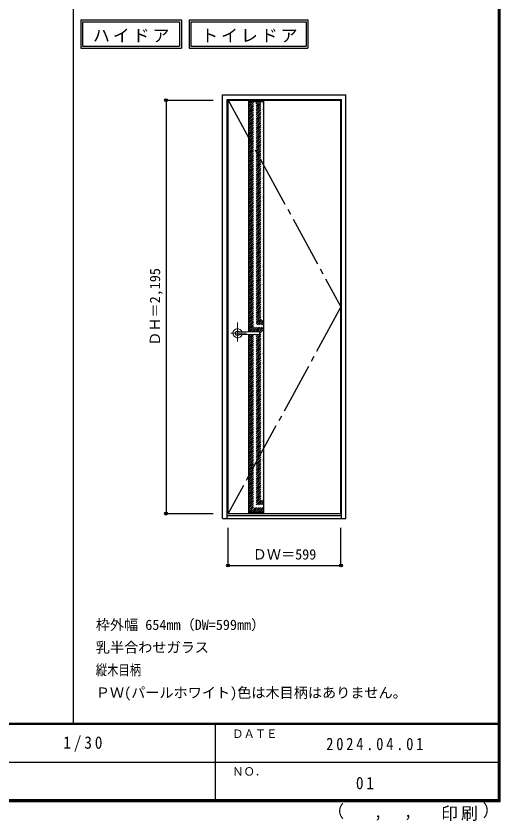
# Model space of a CAD drawing. Units: millimetres, scale not verified. Extents: x -6000 to 5700, y -4307 to 4175.
# Drawn here: x 3133 to 5700, y -4307 to -36 of the extents above; entities that cross this region are included whole.
import ezdxf
from ezdxf.enums import TextEntityAlignment as Align

# ---------------------------------------------------------------- set-up
doc = ezdxf.new("R2010")
doc.units = ezdxf.units.MM
doc.header["$LTSCALE"] = 30
doc.header["$PDMODE"] = 32
doc.header["$PDSIZE"] = 15
for name, pattern in [('CHAIN1', [8, 5, -1, 1, -1]), ('CHAIN2', [12, 9, -1, 1, -1]), ('DASHED1', [1.8, 1.2, -0.6])]:
    doc.linetypes.add(name, pattern=pattern)
for name, color, linetype in [('0-2_扉', 3, 'Continuous'), ('0-3_仕上げ', 3, 'Continuous'), ('0-4_枠', 3, 'Continuous'), ('0-7', 7, 'CHAIN2'), ('0-A_文字', 7, 'Continuous'), ('0-B_寸法', 7, 'Continuous'), ('0-C_ハッチ', 4, 'DASHED1'), ('F-1_枠', 6, 'Continuous'), ('F-A_文字', 7, 'Continuous')]:
    doc.layers.add(name, color=color, linetype=linetype)
doc.layers.add('0-5_レバー', color=7, linetype='Continuous', lineweight=18)
doc.styles.add('ＭＳ ゴシック', font='')
doc.styles.get('ＭＳ ゴシック').set_extended_font_data('MS Gothic')

msp = doc.modelspace()

# ---------------------------------------------------------------- linework, layer by layer
at = {"layer": '0-2_扉'}
for p, q in [((4258, -481.25), (4857, -481.25)), ((4258, -2676.25), (4258, -481.25)), ((4857, -2676.25), (4857, -481.25)), ((4258, -2676.25), (4857, -2676.25))]:
    msp.add_line(p, q, dxfattribs=at)
at = {"layer": '0-3_仕上げ'}
for p, q in [((4368, -1711.75), (4368, -481.25)), ((4448, -2676.25), (4448, -481.25)), ((4368, -2676.25), (4368, -1725.75))]:
    msp.add_line(p, q, dxfattribs=at)
at = {"layer": '0-3_仕上げ', "color": 7}
for p, q in [((4368, -489.25), (4448, -489.25)), ((4368, -2668.25), (4448, -2668.25))]:
    msp.add_line(p, q, dxfattribs=at)
at = {"layer": '0-4_枠'}
for p, q in [((4229, -454.25), (4883, -454.25)), ((4229, -2701.25), (4229, -454.25)), ((4883, -2701.25), (4883, -454.25)), ((4253, -478.25), (4859, -478.25)), ((4253, -2701.25), (4253, -478.25)), ((4859, -2701.25), (4859, -478.25)), ((4253, -2686.25), (4859, -2686.25)), ((4229, -2701.25), (4883, -2701.25))]:
    msp.add_line(p, q, dxfattribs=at)
at = {"layer": '0-5_レバー', "color": 4, "linetype": 'CHAIN1'}
for p, q in [((4308.5, -1662.29), (4308.5, -1762.14)), ((4355.3, -1718.75), (4272.28, -1718.75))]:
    msp.add_line(p, q, dxfattribs=at)
at = {"layer": '0-5_レバー'}
for q in [(4425.5, -1713.26), (4425.5, -1724.25)]:
    msp.add_line((4425.5, -1718.75), q, dxfattribs=at)
for points in [[(4318.46, -1711.76), (4317.69, -1710.97), (4315.72, -1709.6), (4313.48, -1708.59), (4311.04, -1707.96), (4308.5, -1707.75), (4305.96, -1707.96), (4303.53, -1708.59), (4301.28, -1709.6), (4299.31, -1710.97), (4297.69, -1712.64), (4296.49, -1714.54), (4295.75, -1716.6), (4295.5, -1718.75), (4295.75, -1720.9), (4296.49, -1722.96), (4297.69, -1724.86), (4299.31, -1726.53), (4301.28, -1727.9), (4303.53, -1728.91), (4305.96, -1729.54), (4308.5, -1729.75), (4311.04, -1729.54), (4313.48, -1728.91), (4315.72, -1727.9), (4317.69, -1726.53), (4318.46, -1725.74)], [(4424, -1711.75), (4414.27, -1711.75), (4404.09, -1711.75), (4394.49, -1711.75), (4385.5, -1711.75), (4377.09, -1711.75), (4369.28, -1711.75), (4362.46, -1711.75), (4356.16, -1711.75), (4350.4, -1711.75), (4345.15, -1711.75), (4340.36, -1711.75), (4335.71, -1711.75), (4331.5, -1711.75), (4327.75, -1711.75), (4325.75, -1711.75), (4323.9, -1711.75), (4321.89, -1711.76), (4319.48, -1711.76), (4317.99, -1711.76), (4316.45, -1711.76), (4314.93, -1711.76), (4313.83, -1711.76), (4313.37, -1711.76), (4313.37, -1711.77)], [(4313.52, -1725.74), (4313.65, -1725.74), (4314.09, -1725.74), (4314.81, -1725.74), (4315.83, -1725.74), (4317.09, -1725.74), (4318.44, -1725.74), (4321.3, -1725.74), (4324.28, -1725.75), (4327.3, -1725.75), (4330.34, -1725.75), (4333.41, -1725.75), (4336.49, -1725.75), (4340.49, -1725.75), (4344.9, -1725.75), (4349.87, -1725.75), (4355.4, -1725.75), (4361.49, -1725.75), (4368.14, -1725.75), (4375.35, -1725.75), (4383.94, -1725.75), (4393.2, -1725.75), (4403.14, -1725.75), (4413.75, -1725.75), (4424, -1725.75)], [(4424, -1711.75), (4414.92, -1711.75), (4414.52, -1711.75)]]:
    msp.add_lwpolyline(points, dxfattribs=at)
for centre, radius, start, end in [((4308.5, -1718.75), 24.55, 16.59952, 343.36736), ((4424, -1713.25), 1.5, 0.00847, 89.9163), ((4424, -1713.25), 1.5, 360, 90.17419), ((4424, -1724.25), 1.5, 270.16419, 0), ((4424, -1724.25), 1.5, 269.91059, 359.99153)]:
    msp.add_arc(centre, radius, start, end, dxfattribs=at)
at = {"layer": '0-7'}
for p, q in [((4258, -481.25), (4857, -1578.75)), ((4857, -1578.75), (4258, -2676.25))]:
    msp.add_line(p, q, dxfattribs=at)
at = {"layer": '0-A_文字'}
for p, q in [((3476.4, -55.5), (3476.4, -205.5)), ((3486.4, -65.5), (4000.73, -65.5)), ((4000.73, -65.5), (4000.73, -195.5)), ((4050.73, -55.5), (4050.73, -205.5)), ((4060.73, -65.5), (4060.73, -195.5)), ((4060.73, -65.5), (4671.76, -65.5)), ((4671.76, -65.5), (4671.76, -195.5)), ((3476.4, -205.5), (4010.73, -205.5)), ((4050.73, -205.5), (4681.76, -205.5)), ((4060.73, -195.5), (4671.76, -195.5))]:
    msp.add_line(p, q, dxfattribs=at)
for points in [[(3476.4, -55.5), (4010.73, -55.5), (4010.73, -205.5)], [(3486.4, -65.5), (3486.4, -195.5), (4000.73, -195.5)], [(4050.73, -55.5), (4681.76, -55.5), (4681.76, -205.5)]]:
    msp.add_lwpolyline(points, dxfattribs=at)
at = {"layer": '0-B_寸法', "color": 4}
for p, q in [((3929, -481.25), (4179, -481.25)), ((3929, -481.25), (3929, -2676.25)), ((3929, -2676.25), (4179, -2676.25)), ((4258, -2951.25), (4258, -2751.25)), ((4857, -2951.25), (4857, -2751.25)), ((4258, -2951.25), (4857, -2951.25))]:
    msp.add_line(p, q, dxfattribs=at)
at = {"layer": '0-B_寸法'}
for p in [(3929, -481.25), (3929, -2676.25), (4258, -2951.25), (4857, -2951.25)]:
    msp.add_point(p, dxfattribs=at)
at = {"layer": '0-C_ハッチ'}
for p, q in [((4368, -568.9), (4447.65, -489.25)), ((4368, -559), (4437.75, -489.25)), ((4368, -549.1), (4427.85, -489.25)), ((4368, -539.2), (4417.96, -489.25)), ((4368, -529.31), (4408.06, -489.25)), ((4368, -519.41), (4398.16, -489.25)), ((4368, -509.51), (4388.26, -489.25)), ((4368, -499.61), (4378.36, -489.25)), ((4368, -489.71), (4368.46, -489.25)), ((4368, -578.8), (4448, -498.8)), ((4368, -588.7), (4448, -508.7)), ((4368, -598.6), (4448, -518.6)), ((4368, -608.5), (4448, -528.5)), ((4368, -618.4), (4448, -538.4)), ((4368, -628.3), (4448, -548.3)), ((4368, -638.2), (4448, -558.2)), ((4368, -648.1), (4448, -568.1)), ((4368, -658), (4448, -578)), ((4368, -667.9), (4448, -587.9)), ((4368, -677.8), (4448, -597.8)), ((4368, -687.7), (4448, -607.7)), ((4368, -697.6), (4448, -617.6)), ((4368, -707.5), (4448, -627.5)), ((4368, -717.4), (4448, -637.4)), ((4368, -727.3), (4448, -647.3)), ((4368, -737.19), (4448, -657.19)), ((4368, -747.09), (4448, -667.09)), ((4368, -756.99), (4448, -676.99)), ((4368, -766.89), (4448, -686.89)), ((4368, -776.79), (4448, -696.79)), ((4368, -786.69), (4448, -706.69)), ((4368, -796.59), (4448, -716.59)), ((4368, -806.49), (4448, -726.49)), ((4368, -816.39), (4448, -736.39)), ((4368, -826.29), (4448, -746.29)), ((4368, -836.19), (4448, -756.19)), ((4368, -846.09), (4448, -766.09)), ((4368, -855.99), (4448, -775.99)), ((4368, -865.89), (4448, -785.89)), ((4368, -875.79), (4448, -795.79)), ((4368, -885.69), (4448, -805.69)), ((4368, -895.59), (4448, -815.59)), ((4368, -905.49), (4448, -825.49)), ((4368, -915.39), (4448, -835.39)), ((4368, -925.29), (4448, -845.29)), ((4368, -935.18), (4448, -855.18)), ((4368, -945.08), (4448, -865.08)), ((4368, -954.98), (4448, -874.98)), ((4368, -964.88), (4448, -884.88)), ((4368, -974.78), (4448, -894.78)), ((4368, -984.68), (4448, -904.68)), ((4368, -994.58), (4448, -914.58)), ((4368, -1004.48), (4448, -924.48)), ((4368, -1014.38), (4448, -934.38)), ((4368, -1024.28), (4448, -944.28)), ((4368, -1034.18), (4448, -954.18)), ((4368, -1044.08), (4448, -964.08)), ((4368, -1053.98), (4448, -973.98)), ((4368, -1063.88), (4448, -983.88)), ((4368, -1073.78), (4448, -993.78)), ((4368, -1083.68), (4448, -1003.68)), ((4368, -1093.58), (4448, -1013.58)), ((4368, -1103.48), (4448, -1023.48)), ((4368, -1113.38), (4448, -1033.38)), ((4368, -1123.28), (4448, -1043.28)), ((4368, -1133.17), (4448, -1053.17)), ((4368, -1143.07), (4448, -1063.07)), ((4368, -1152.97), (4448, -1072.97)), ((4368, -1162.87), (4448, -1082.87)), ((4368, -1172.77), (4448, -1092.77)), ((4368, -1182.67), (4448, -1102.67)), ((4368, -1192.57), (4448, -1112.57)), ((4368, -1202.47), (4448, -1122.47)), ((4368, -1212.37), (4448, -1132.37)), ((4368, -1222.27), (4448, -1142.27)), ((4368, -1232.17), (4448, -1152.17)), ((4368, -1242.07), (4448, -1162.07)), ((4368, -1251.97), (4448, -1171.97)), ((4368, -1261.87), (4448, -1181.87)), ((4368, -1271.77), (4448, -1191.77)), ((4368, -1281.67), (4448, -1201.67)), ((4368, -1291.57), (4448, -1211.57)), ((4368, -1301.47), (4448, -1221.47)), ((4368, -1311.37), (4448, -1231.37)), ((4368, -1321.26), (4448, -1241.26)), ((4368, -1331.16), (4448, -1251.16)), ((4368, -1341.06), (4448, -1261.06)), ((4368, -1350.96), (4448, -1270.96)), ((4368, -1360.86), (4448, -1280.86)), ((4368, -1370.76), (4448, -1290.76)), ((4368, -1380.66), (4448, -1300.66)), ((4368, -1390.56), (4448, -1310.56)), ((4368, -1400.46), (4448, -1320.46)), ((4368, -1410.36), (4448, -1330.36)), ((4368, -1420.26), (4448, -1340.26)), ((4368, -1430.16), (4448, -1350.16)), ((4368, -1440.06), (4448, -1360.06)), ((4368, -1449.96), (4448, -1369.96)), ((4368, -1459.86), (4448, -1379.86)), ((4368, -1469.76), (4448, -1389.76)), ((4368, -1479.66), (4448, -1399.66)), ((4368, -1489.56), (4448, -1409.56)), ((4368, -1499.46), (4448, -1419.46)), ((4368, -1509.36), (4448, -1429.36)), ((4368, -1519.25), (4448, -1439.25)), ((4368, -1529.15), (4448, -1449.15)), ((4368, -1539.05), (4448, -1459.05)), ((4368, -1548.95), (4448, -1468.95)), ((4368, -1558.85), (4448, -1478.85)), ((4368, -1568.75), (4448, -1488.75)), ((4368, -1578.65), (4448, -1498.65)), ((4368, -1588.55), (4448, -1508.55)), ((4368, -1598.45), (4448, -1518.45)), ((4368, -1608.35), (4448, -1528.35)), ((4368, -1618.25), (4448, -1538.25)), ((4368, -1628.15), (4448, -1548.15)), ((4368, -1638.05), (4448, -1558.05)), ((4368, -1647.95), (4448, -1567.95)), ((4368, -1657.85), (4448, -1577.85)), ((4368, -1667.75), (4448, -1587.75)), ((4368, -1677.65), (4448, -1597.65)), ((4368, -1687.55), (4448, -1607.55)), ((4368, -1697.45), (4448, -1617.45)), ((4368, -1707.35), (4448, -1627.35)), ((4373.49, -1711.75), (4448, -1637.24)), ((4383.39, -1711.75), (4448, -1647.14)), ((4393.29, -1711.75), (4448, -1657.04)), ((4368, -1786.54), (4448, -1706.54)), ((4403.19, -1711.75), (4448, -1666.94)), ((4413.09, -1711.75), (4448, -1676.84)), ((4422.99, -1711.75), (4448, -1686.74)), ((4425.7, -1718.95), (4448, -1696.64)), ((4368, -1796.44), (4448, -1716.44)), ((4368, -1727.14), (4369.4, -1725.75)), ((4368, -1737.04), (4379.3, -1725.75)), ((4368, -1746.94), (4389.19, -1725.75)), ((4368, -1756.84), (4399.09, -1725.75)), ((4368, -1766.74), (4408.99, -1725.75)), ((4368, -1776.64), (4418.89, -1725.75)), ((4368, -1806.34), (4448, -1726.34)), ((4368, -1816.24), (4448, -1736.24)), ((4368, -1826.14), (4448, -1746.14)), ((4368, -1836.04), (4448, -1756.04)), ((4368, -1845.94), (4448, -1765.94)), ((4368, -1855.84), (4448, -1775.84)), ((4368, -1865.74), (4448, -1785.74)), ((4368, -1875.64), (4448, -1795.64)), ((4368, -1885.54), (4448, -1805.54)), ((4368, -1895.44), (4448, -1815.44)), ((4368, -1905.34), (4448, -1825.34)), ((4368, -1915.23), (4448, -1835.23)), ((4368, -1925.13), (4448, -1845.13)), ((4368, -1935.03), (4448, -1855.03)), ((4368, -1944.93), (4448, -1864.93)), ((4368, -1954.83), (4448, -1874.83)), ((4368, -1964.73), (4448, -1884.73)), ((4368, -1974.63), (4448, -1894.63)), ((4368, -1984.53), (4448, -1904.53)), ((4368, -1994.43), (4448, -1914.43)), ((4368, -2004.33), (4448, -1924.33)), ((4368, -2014.23), (4448, -1934.23)), ((4368, -2024.13), (4448, -1944.13)), ((4368, -2034.03), (4448, -1954.03)), ((4368, -2043.93), (4448, -1963.93)), ((4368, -2053.83), (4448, -1973.83)), ((4368, -2063.73), (4448, -1983.73)), ((4368, -2073.63), (4448, -1993.63)), ((4368, -2083.53), (4448, -2003.53)), ((4368, -2093.43), (4448, -2013.43)), ((4368, -2103.33), (4448, -2023.33)), ((4368, -2113.22), (4448, -2033.22)), ((4368, -2123.12), (4448, -2043.12)), ((4368, -2133.02), (4448, -2053.02)), ((4368, -2142.92), (4448, -2062.92)), ((4368, -2152.82), (4448, -2072.82)), ((4368, -2162.72), (4448, -2082.72)), ((4368, -2172.62), (4448, -2092.62)), ((4368, -2182.52), (4448, -2102.52)), ((4368, -2192.42), (4448, -2112.42)), ((4368, -2202.32), (4448, -2122.32)), ((4368, -2212.22), (4448, -2132.22)), ((4368, -2222.12), (4448, -2142.12)), ((4368, -2232.02), (4448, -2152.02)), ((4368, -2241.92), (4448, -2161.92)), ((4368, -2251.82), (4448, -2171.82)), ((4368, -2261.72), (4448, -2181.72)), ((4368, -2271.62), (4448, -2191.62)), ((4368, -2281.52), (4448, -2201.52)), ((4368, -2291.42), (4448, -2211.42)), ((4368, -2301.31), (4448, -2221.31)), ((4368, -2311.21), (4448, -2231.21)), ((4368, -2321.11), (4448, -2241.11)), ((4368, -2331.01), (4448, -2251.01)), ((4368, -2340.91), (4448, -2260.91)), ((4368, -2350.81), (4448, -2270.81)), ((4368, -2360.71), (4448, -2280.71)), ((4368, -2370.61), (4448, -2290.61)), ((4368, -2380.51), (4448, -2300.51)), ((4368, -2390.41), (4448, -2310.41)), ((4368, -2400.31), (4448, -2320.31)), ((4368, -2410.21), (4448, -2330.21)), ((4368, -2420.11), (4448, -2340.11)), ((4368, -2430.01), (4448, -2350.01)), ((4368, -2439.91), (4448, -2359.91)), ((4368, -2449.81), (4448, -2369.81)), ((4368, -2459.71), (4448, -2379.71)), ((4368, -2469.61), (4448, -2389.61)), ((4368, -2479.51), (4448, -2399.51)), ((4368, -2489.41), (4448, -2409.41)), ((4368, -2499.3), (4448, -2419.3)), ((4368, -2509.2), (4448, -2429.2)), ((4368, -2519.1), (4448, -2439.1)), ((4368, -2529), (4448, -2449)), ((4368, -2538.9), (4448, -2458.9)), ((4368, -2548.8), (4448, -2468.8)), ((4368, -2558.7), (4448, -2478.7)), ((4368, -2568.6), (4448, -2488.6)), ((4368, -2578.5), (4448, -2498.5)), ((4368, -2588.4), (4448, -2508.4)), ((4368, -2598.3), (4448, -2518.3)), ((4368, -2608.2), (4448, -2528.2)), ((4368, -2618.1), (4448, -2538.1)), ((4368, -2628), (4448, -2548)), ((4368, -2637.9), (4448, -2557.9)), ((4368, -2647.8), (4448, -2567.8)), ((4368, -2657.7), (4448, -2577.7)), ((4368, -2667.6), (4448, -2587.6)), ((4377.25, -2668.25), (4448, -2597.5)), ((4387.15, -2668.25), (4448, -2607.4)), ((4397.05, -2668.25), (4448, -2617.29)), ((4406.94, -2668.25), (4448, -2627.19)), ((4416.84, -2668.25), (4448, -2637.09)), ((4426.74, -2668.25), (4448, -2646.99)), ((4436.64, -2668.25), (4448, -2656.89)), ((4446.54, -2668.25), (4448, -2666.79))]:
    msp.add_line(p, q, dxfattribs=at)
at = {"layer": 'F-1_枠'}
for p, q in [((3436.4, 4175), (3436.4, -3790)), ((5690, 4175), (5690, -4205)), ((5695, 4175), (5695, -4205)), ((5700, 4175), (5700, -4205)), ((5700, -3790), (-6000, -3790)), ((5700, -3795), (-6000, -3795)), ((4190, -3795), (4190, -4195)), ((-150, -3995), (5690, -3995.01)), ((5700, -4195), (-6000, -4195)), ((5700, -4200), (-6000, -4200)), ((5700, -4205), (-6000, -4205))]:
    msp.add_line(p, q, dxfattribs=at)

# ---------------------------------------------------------------- texts
at = {"layer": '0-A_文字', "style": 'ＭＳ ゴシック'}
for s, p in [('枠外幅 654mm（DW=599mm）', (3556.4, -3310)), ('乳半合わせガラス', (3556.4, -3430)), ('ＰＷ(パールホワイト)色は木目柄はありません。', (3556.4, -3670))]:
    msp.add_text(s, height=54.99, dxfattribs=at).set_placement(p, align=Align.BOTTOM_LEFT)
at = {"layer": '0-A_文字', "style": 'ＭＳ ゴシック', "width": 0.8}
msp.add_text('縦木目柄', height=54.99, dxfattribs=at).set_placement((3556.4, -3550), align=Align.BOTTOM_LEFT)
at = {"layer": '0-A_文字', "char_height": 65.98, "attachment_point": 7, "style": 'ＭＳ ゴシック'}
for s, insert in [('\\T1.17;ハイドア', (3541.06, -175.5)), ('\\T1.17;トイレドア', (4115.39, -175.5))]:
    msp.add_mtext(s, dxfattribs=dict(at, insert=insert))
at = {"layer": '0-B_寸法', "style": 'ＭＳ ゴシック'}
msp.add_text('ＤＨ＝2,195', height=54.99, rotation=90, dxfattribs=at).set_placement((3914, -1785), align=Align.BOTTOM_LEFT)
msp.add_text('ＤＷ＝599', height=54.99, dxfattribs=at).set_placement((4388.75, -2936.25), align=Align.BOTTOM_LEFT)
at = {"layer": 'F-A_文字', "style": 'ＭＳ ゴシック'}
for s, height, p in [('ＤＡＴＥ', 43.99, (4280, -3880)), ('ＮＯ．', 43.99, (4280, -4080)), ('（', 65.98, (4784.03, -4308.31)), ('）', 65.98, (5608.4, -4304.13)), (',', 65.98, (5031.28, -4308.31)), (',', 65.98, (5190.2, -4305.53))]:
    msp.add_text(s, height=height, dxfattribs=at).set_placement(p, align=Align.BOTTOM_LEFT)
at = {"layer": 'F-A_文字', "char_height": 65.98, "attachment_point": 7, "style": 'ＭＳ ゴシック'}
for s, insert in [('\\T1.38;\\W0.9;1/30', (3383.75, -3940)), ('\\T1.39;\\W0.85;2024.04.01', (4778.75, -3932.5)), ('\\T1.36;\\W0.9;01', (4936.25, -4140)), ('\\T1.17;印刷', (5388.15, -4306.92))]:
    msp.add_mtext(s, dxfattribs=dict(at, insert=insert))

doc.saveas('drawing.dxf')
